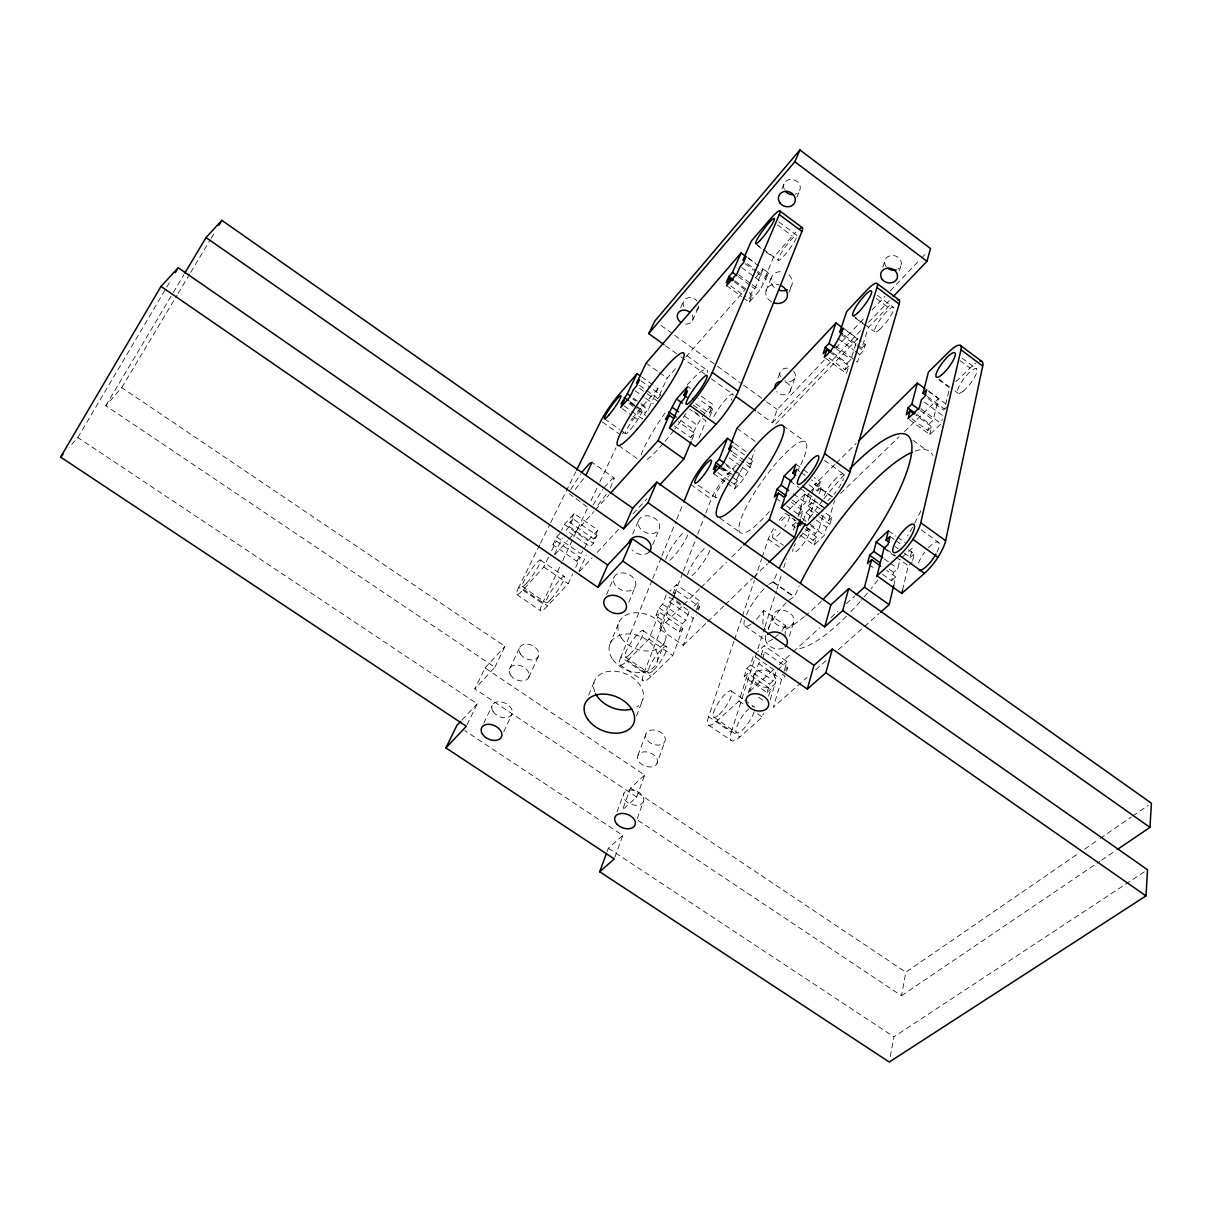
<?xml version="1.0" encoding="UTF-8"?>
<svg xmlns="http://www.w3.org/2000/svg" width="1212" height="1212" viewBox="0 0 1212 1212"><rect width="100%" height="100%" fill="white"/><g stroke="black" fill="none" stroke-linecap="round" stroke-linejoin="round"><path stroke-width="0.75" stroke-dasharray="5 3.75" d="M587.153 506.813L569.231 493.723M784.997 636.315L785.527 625.619L763.727 610.393L760.591 614.499A26.664 6.636 -55.2 0 1 752.364 623.013M763.727 610.393L762.833 622.68A120.564 31.391 -54.4 0 0 765.56 629.892M890.259 1056.622L893.926 1036.821L1145.946 870.807M638.133 820.388L901.501 995.734L905.849 972.191L1078.362 853.475M912.681 560.474L914.227 553.808L908.182 549.475M909.5 419.716L929.771 434.593L941.194 423.685L942.3 418.988M927.347 396.43L944.602 409.156L949.602 387.825L938.997 379.977M902.576 590.002L908.258 565.762L912.288 562.126M904.167 553.111L910.197 557.429L912.424 547.96L901.47 557.868M893.729 585.593L895.819 576.927L886.745 570.458M882.518 574.291L891.562 580.745L893.592 572.397L897.819 568.595L900.107 559.096M929.771 434.593L931.664 426.76L915.833 415.125M911.969 418.882L927.786 430.472L929.422 423.745L933.285 420.034L938.436 398.642L929.392 391.976M800.799 535.583L814.116 545.036L824.221 535.386L826.599 527.417L829.872 524.296L831.886 517.448L821.6 510.07M786.618 671.251L787.618 667.903L764.681 651.98L761.409 654.995M821.297 515.312L828.644 520.569L834.629 500.45M782.058 674.16L785.134 676.296L781.604 679.462L773.301 707.323L807.207 677.281M784.573 669.478L786.952 661.51L764.196 645.693L757.667 651.753M770.211 699.885L775.801 681.295M789.376 636.194L793.936 621.059M899.38 270.776L901.304 264.398M814.116 545.036L816.54 537.052L804.768 528.69M802.814 533.053L813.101 540.355L815.191 533.492L818.615 530.205L823.706 513.403M733.896 641.375L708.596 716.686L731.29 732.184A25.119 6.924 -56.3 0 0 739.881 736.941L762.303 717.08L763.348 713.595M768.62 696.173L770.741 689.219L747.819 673.387L744.153 676.766L767.029 692.552L770.741 689.219M767.029 692.552L769.575 684.159L773.271 680.826L776.165 671.266L753.531 655.571L750.501 665.055L746.834 668.433L744.153 676.766M835.235 345.738L857.49 362.1L859.838 354.586L863.398 350.889L865.413 344.45L859.535 340.117M819.403 493.572L821.403 487.148L811.222 479.846M857.46 344.875L861.853 348.132L868.262 327.604L887.881 307.151A24.649 5.242 -53.1 0 1 891.593 303.576M808.343 520.372L815.025 498.98L800.42 488.527M808.828 484.709L817.524 490.951L820.388 481.815L814.252 477.407M803.42 520.569L805.919 512.661L809.161 509.494L811.298 502.707L820.115 509.025M762.651 658.464L764.681 651.98M748.183 693.128L754.152 674.251M768.211 629.755L773.104 614.332M882.775 267.413L885.29 259.489M819.827 514.267L808.071 505.858L811.479 495.057M812.055 493.254L814.888 484.239L835.129 498.768M749.652 691.825L758.576 663.509L762.075 660.298M761.272 654.965L764.196 645.693M800.784 517.842L803.056 510.707L791.436 502.419M786.649 505.919L798.966 514.706L801.541 506.661L805.616 502.662L808.525 493.496M731.29 732.184L764.363 628.483M764.939 626.695L776.347 590.926M776.907 589.138L781.467 574.836M783.755 567.686L786.603 558.747M829.765 351.919L848.839 365.933L846.446 373.478L824.296 357.237M828.978 357.995L845.082 369.811L847.173 363.327L850.915 359.464L857.46 338.86L845.991 330.391M793.405 530.326L795.436 523.978M825.221 508.373L805.071 493.935L798.132 515.6L808.374 522.902M708.596 716.686A25.194 6.575 -56.2 0 0 716.777 721.17L738.956 701.051L747.819 673.387M795.481 527.826L792.542 525.735L794.724 518.933M734.502 639.588L741.729 618.075M742.335 616.272L754.394 580.427M754.985 578.624L761.621 558.899M762.227 557.111L768.256 539.188A22.225 5.212 -54.6 0 1 773.589 528.477M637.285 818.661L643.299 801.844A10.605 7.136 20.8 0 0 631.528 789.966A10.605 7.136 20.8 0 0 625.922 801.011A10.605 7.136 20.8 0 0 643.299 801.844M656.995 763.53A10.378 7.105 20.7 0 0 645.542 751.819A10.378 7.105 20.7 0 0 639.981 762.833A10.378 7.105 20.7 0 0 656.995 763.53L664.827 741.638A10.241 7.09 20.7 0 0 653.541 730.003A10.241 7.09 20.7 0 0 648.011 741.017A10.241 7.09 20.7 0 0 664.827 741.638M790.148 391.279L794.875 378.068M614.878 857.248L622.801 835.386L464.741 730.594M636.709 797.057L644.663 775.119L485.027 667.963L474.801 688.855L636.709 797.057L622.453 809.949L630.528 788.042L644.663 775.119M757.136 411.822L772.408 422.837L777.24 409.489L825.311 359.025M607.121 851.597L608.363 848.233L622.801 835.386M727.17 483.24L734.714 488.587C743.698 481.209 748.274 471.044 752.894 460.924L748.41 457.712M746.759 462.045L749.758 464.181L754.94 450.091M680.477 603.712L673.13 598.622L669.766 601.985L659.358 628.831L683.295 645.314L693.264 618.256L696.658 614.938M696.824 608.56L699.672 600.834L676.478 584.699L670.069 591.168M698.445 610.045L699.642 606.788L676.251 590.547L674.023 592.789M617.014 811.828L623.847 793.421M637.997 755.303L646.072 733.502M777.862 378.295L780.301 371.72M731.275 482.164L734.275 484.285L742.698 467.15M687.78 609.984L666.236 595.031L662.616 604.243L659.101 607.788L655.919 615.863L679.25 631.967L682.311 623.816L685.856 620.332L689.31 611.045M734.714 488.587L737.593 480.846L731.609 476.589M651.98 580.427L620.892 657.055L644.042 672.857A25.376 5.575 -55.9 0 0 651.071 676.554L672.736 655.556L682.826 628.483L659.449 612.333L655.919 615.863M636.527 715.989L642.83 699.445M657.162 661.813L665.358 640.33M644.042 672.857L673.917 595.622M674.584 593.865L682.735 572.806M683.417 571.049L696.991 535.946M697.673 534.189L705.126 514.873M705.808 513.115L711.247 499.071A22.377 4.409 -54.6 0 1 728.609 473.21L738.926 462.454M673.751 597.001L676.251 590.547M789.027 292.35L792.103 284.426M672.902 593.91L676.478 584.699M620.892 657.055A25.437 5.212 -55.8 0 0 627.513 660.464L648.92 639.194L659.449 612.333M652.677 578.685L661.161 557.778M661.858 556.035L675.993 521.205M676.69 519.463L683.053 503.783M765.984 290.683L771.135 278.093M743.214 297.773L749.258 302.212L759.833 290.274L768.756 273.094L761.257 267.549M709.717 416.898L712.883 409.232L697.991 398.521M757.864 271.427L765.348 276.957L773.438 257.399L792.315 235.946A24.937 3.727 -53.5 0 1 795.845 232.159M698.976 437.956L706.02 420.912L689.552 409.126M695.809 403.641L709.202 413.247L712.808 404.505L699.521 394.96M588.699 695.143L594.138 682.068M609.606 644.905L618.423 623.68M628.831 602.258L635.315 586.623A11.62 8.575 22.9 0 0 622.392 572.852A11.62 8.575 22.9 0 0 616.302 586.411A11.62 8.575 22.9 0 0 635.315 586.623M652.662 544.809L659.161 529.174A11.181 8.469 22.9 0 0 646.814 515.767A11.181 8.469 22.9 0 0 640.8 529.159A11.181 8.469 22.9 0 0 659.161 529.174M796.875 197.344L799.738 190.451M749.258 302.212L752.273 295.001L749.258 292.804M752.273 295.001L748.668 299.076L751.258 292.88L754.849 288.835L763.075 269.185L760.136 267.019M691.764 440.138L694.627 433.305L678.25 421.609M674.387 425.882L690.734 437.532C696.673 425.609 702.702 413.762 712.808 404.505M606.53 594.622L613.984 577.366M632.694 534.083L638.663 520.281M781.907 188.769L784.134 183.633M768.378 628.119A26.603 6.984 -55.3 0 1 792.345 597.94L794.375 597.213L799.253 585.987M768.817 584.457A26.664 6.636 -55.2 0 1 771.029 582.957L773.014 582.184L778.013 571.003M578.942 571.276L586.411 554.96M574.094 513.509L569.837 522.372L593.744 538.961L597.834 530.023L574.094 513.509L564.353 524.402L561.489 530.326M639.542 385.386L657.874 398.49L667.176 378.189L677.144 366.857M573.003 518.842L569.292 526.614L566.095 530.159L590.138 546.809L593.365 543.309L596.955 535.462L573.003 518.842L569.837 522.372M503.753 731.866L511.934 714.065M528.841 677.205L538.507 656.146M692.552 320.377L698.354 307.757M631.77 411.383L642.466 418.988L645.42 412.58L648.602 408.989L657.995 388.628L654.995 386.492M539.719 544.855L518.781 587.29L542.461 603.455A25.664 3.969 -55.5 0 0 547.627 605.864L568.17 583.714L572.685 573.927M575.7 567.398L580.215 557.596L556.293 541.067L552.945 544.794L576.821 561.277L580.215 557.596M584.532 548.248L587.971 540.779L597.834 530.023M576.821 561.277L582.714 550.96M542.461 603.455L561.868 562.368M562.686 560.656L587.744 507.586M590.986 500.738L599.076 483.603M599.879 481.891L616.06 447.652M483.785 723.231L492.178 705.505M509.54 668.842L519.463 647.905M680.629 307.606L683.598 301.318M593.047 504.95L602.728 489.527M554.46 554.399L562.216 538.234M552.945 544.794L556.717 537.007L560.065 533.28M467.12 724.685L477.21 703.808L77.826 437.502L69.205 447.304M494.875 667.267L504.98 646.39L121.715 387.598L105.777 405.732L494.875 667.267L474.801 688.855M518.781 587.29A25.74 3.591 -55.4 0 0 523.508 589.38L543.779 566.974L548.475 557.262M551.611 550.778L556.293 541.067M540.567 543.143L549.778 524.478M550.612 522.781L575.745 471.847M570.791 489.421L580.578 473.998M610.272 488.133L614.348 478.058L592.001 462.363M77.826 437.502L165.771 288.759M166.726 287.138L170.559 280.669M105.777 405.732L172.286 294.152M173.255 292.531L183.86 274.745M121.715 387.598L177.134 295.061M178.103 293.44L189.769 273.957M190.738 272.336L210.191 239.855M211.161 238.234L214.07 233.371M606.227 494.405L597.471 505.692M583.623 478.588L574.897 489.936M785.527 625.619L782.376 629.725A26.603 6.984 -55.3 0 1 779.164 633.391M604.212 487.527L611.893 479.028L614.348 478.058M657.995 388.628L639.466 409.701A22.604 3.136 -54.6 0 0 634.482 415.792M685.856 356.949L744.395 290.425M755.606 277.684L763.075 269.185M657.874 398.49L660.888 395.097L651.708 388.522M765.348 276.957L768.756 273.094M554.944 554.626L567.519 540.719M568.776 539.325L593.941 511.509M595.198 510.116L609.03 494.829M593.744 538.961L596.955 535.462M709.202 413.247L712.883 409.232M690.734 437.532L694.627 433.305M485.027 667.963L504.98 646.39M579.472 571.534L592.213 557.793M597.304 552.308L618.953 528.962M632.967 513.858L646.966 498.753M461.984 720.004L477.21 703.808M835.689 348.117L865.58 316.756M872.064 309.939L885.063 296.304M890.259 290.85L920.135 259.474M921.423 258.111L926.619 252.657M772.408 422.837L860.732 330.512M868.519 322.362L889.305 300.652M775.695 424.109L857.46 338.86M749.758 464.181L752.894 460.924M861.853 348.132L865.413 344.45M734.275 484.285L737.593 480.846M845.082 369.811L848.839 365.933M659.358 628.831L682.159 606.182M683.507 604.849L699.597 588.865M700.945 587.532L726.427 562.232M731.79 556.899L742.532 546.248M789.27 509.54L805.071 493.935M834.856 464.529L814.676 484.452L832.023 496.905M836.174 463.211L856.142 443.501M694.491 605.939L699.672 600.834M809.843 492.208L820.388 481.815M696.264 610.106L699.642 606.788M817.524 490.951L821.403 487.148M679.25 631.967L682.826 628.483M798.966 514.706L803.056 510.707M808.071 505.858L811.298 502.707M792.542 525.735L795.951 522.402M683.295 645.314L706.369 622.968M707.717 621.65L723.988 605.864M725.352 604.546L752.485 578.245M753.834 576.942L767.408 563.792M840.567 493.496L899.016 436.85M904.455 431.578L938.436 398.642M955.995 381.644L970.054 368.024A24.422 6.499 -52.7 0 1 975.705 363.312M828.644 520.569L831.886 517.448M944.602 409.156L948.284 405.626M813.101 540.355L816.54 537.052M927.786 430.472L931.664 426.76M749.849 691.173L773.62 669.615M779.21 664.54L791.8 653.116M793.193 651.844L819.751 627.755M830.947 617.605L837.931 611.272M846.324 603.652L854.702 596.046M777.513 670.039L786.952 661.51M784.103 671.069L787.618 667.903M910.197 557.429L914.227 553.808M891.562 580.745L895.819 576.927M815.676 669.766L826.978 659.752M838.28 649.738L879.245 613.423M1084.573 849.188L1098.557 839.568M1100.117 838.492L1131.19 817.1M1132.75 816.04L1148.294 805.344M901.501 995.734L1099.981 861.262M1101.541 860.202L1115.601 850.672M608.363 848.233L893.926 1036.821M630.528 788.042L905.849 972.191M708.581 725.079L731.503 740.714M516.857 594.562L540.794 610.878M620.014 664.949L643.405 680.886M713.792 717.171L736.684 732.821M522.311 586.578L546.218 602.909M625.331 656.995L648.693 672.948M716.777 721.17L739.881 736.941M523.508 589.38L547.627 605.864M627.513 660.464L651.071 676.554M543.779 566.974L568.17 583.714M648.92 639.194L672.736 655.556M738.956 701.051L743.638 704.263M757.636 713.868L762.303 717.08M758.651 697.233L764.514 701.263M540.446 560.035L564.231 576.382M643.011 630.588L666.267 646.572M731.094 690.885L743.244 699.248M744.759 700.294L753.879 706.566M662.616 604.243L685.856 620.332M750.501 665.055L773.271 680.826M556.717 537.007L580.457 553.414M659.101 607.788L682.311 623.816M746.834 668.433L769.575 684.159M569.292 526.614L593.365 543.309M564.353 524.402L587.971 540.779M669.766 601.985L693.264 618.256M758.576 663.509L781.604 679.462M744.607 625.725L766.135 640.709M773.165 581.836L794.527 596.865M773.014 582.184L794.375 597.213M618.681 445.562L637.648 458.969M719.852 518.069L739.517 531.962M773.347 538.204L783.452 545.37M604.667 418.943L619.68 429.563M621.18 430.624L625.68 433.82M698.263 485.27L715.898 497.768M768.256 539.188L780.604 547.93M602.364 421.973L618.741 433.563M690.825 484.618L711.247 499.071M630.24 401.763L645.42 412.58M723.367 468.105L732.29 474.453M806.419 527.25L815.191 533.492M629.967 402.369L632.952 404.505M634.452 405.565L641.936 410.898A14.15 1.97 -54.6 0 1 629.967 430.063A14.15 1.97 -54.6 0 1 628.922 425.715A14.15 1.97 -54.6 0 1 641.936 410.898M721.716 467.756L730.518 474.028M806.616 527.977L809.51 530.023M796.132 521.054L785.376 513.388A22.225 5.212 -54.6 0 0 778.437 521.418M630.573 403.369L636.497 407.58M721.337 468.044L728.609 473.21M628.831 403.414L636.467 408.853M637.997 409.944L645.648 415.383M719.625 468.059L730.109 475.528M624.15 405.959L630.255 410.292M717.822 472.589L729.775 481.088M622.21 408.626L631.437 415.186M632.982 416.277L639.133 420.655M713.626 473.604L725.67 482.164M639.512 388.279L645.678 392.673M647.208 393.779L657.98 401.475M732.396 454.636L750.47 467.559M809.161 509.494L818.039 515.842M819.509 516.888L829.872 524.296M680.674 420.337L693.961 429.821M792.36 500.101L801.541 506.661M889.093 569.185L893.592 572.397M634.982 390.628L644.208 397.203M645.738 398.293L653.419 403.778M729.26 457.924L741.289 466.514M742.804 467.59L747.304 470.817M805.919 512.661L814.782 518.978M816.267 520.039L826.599 527.417M775.862 498.238L780.483 501.526M868.959 564.61L874.988 568.913M633.391 398.142L639.466 402.49M640.996 403.566L648.602 408.989M725.17 463.59L734.108 469.953M735.593 471.013L740.062 474.21M809.828 523.948L818.615 530.205M632.8 398.945L635.679 401.005M641.451 405.111L648.662 410.262M726.306 465.605L736.896 473.15M738.411 474.225L744.471 478.543M810.858 525.856L824.221 535.386M693.234 405.066L705.232 413.671M694.158 411.58L700.036 415.792M886.684 549.49L895.638 555.899M790.209 481.209L798.966 487.482M883.972 548.369L894.592 555.975M896.107 557.065L908.258 565.762M641.542 376.856L653.51 385.416M734.76 443.592L746.486 451.985M804.844 494.163L825.008 508.585M640.996 380.856L650.177 387.431M733.411 446.986L746.91 456.636M684.522 416.08L697.839 425.609M793.345 493.89L805.616 502.662M884.306 558.929L888.82 562.156M890.32 563.232L897.819 568.595M733.29 452.409L745.259 460.969M687.704 386.461L690.658 388.582M795.89 464.211L802.011 468.605M803.541 469.711L808.131 473.013M888.441 530.72L895.941 536.113M897.441 537.189L904.925 542.567M796.693 469.408L799.602 471.498M801.056 472.544L805.419 475.665M890.047 536.446L894.577 539.704M896.092 540.794L902.137 545.127M646.147 363.085L658.161 371.72M659.661 372.796L667.176 378.189M736.926 428.26L756.061 442.001M895.107 546.612L898.137 548.778M686.931 355.586L707.202 370.236M783.073 425.715L805.677 442.047M921.271 529.871L938.679 542.446M665.509 345.723L679.25 355.631M680.78 356.737L705.217 374.356M711.323 378.765L732.927 394.264M824.433 460.348L843.734 474.256M661.01 325.407L673.251 334.254M674.781 335.36L716.065 365.236M717.595 366.342L742.062 384.037M743.592 385.143L765.014 400.642M766.545 401.748L777.24 409.489M912.954 440.244L926.15 449.894M734.881 280.851L748.289 290.698M832.599 352.631L847.173 363.327M916.56 414.292L929.422 423.745M734.26 281.79L747.759 291.698M730.684 285.896L745.668 296.879M726.609 285.608L741.699 296.667M747.365 263.686L756.364 270.321M844.264 335.148L855.99 343.799M745.092 263.655L755.667 271.458M757.167 272.564L766.226 279.245M841.264 334.573L856.02 345.45M857.505 346.541L863.398 350.889M927.907 398.445L943.83 410.201M741.699 267.564L753.758 276.442M755.273 277.548L762.802 283.108M837.719 338.3L853.945 350.238M855.414 351.328L859.838 354.586M924.241 402.02L943.027 415.867M738.608 274.654L750.743 283.578M752.258 284.699L759.833 290.274M920.832 408.702L941.194 423.685M738.441 276.76L750.38 285.532M751.864 286.638L754.849 288.835M836.31 348.723L850.915 359.464M920.408 410.55L933.285 420.034M747.743 257.58L755.243 263.125M843.385 328.194L858.066 339.027M928.119 390.749L945.405 403.505M748.41 258.368L758.682 265.943M939.209 379.265L949.284 386.719M955.041 390.991L957.919 393.127M755.727 243.642L761.742 248.096M763.242 249.202L778.255 260.322M852.854 315.62L863.126 323.225M864.595 324.316L874.882 331.921M757.242 245.4L764.605 250.854M766.075 251.945L773.438 257.399M855.293 317.998L863.944 324.407M962.025 358.116L976.433 368.842M778.771 221.841L796.784 235.264A15.574 2.333 -53.5 0 0 781.891 251.914A15.574 2.333 -53.5 0 0 783.058 256.883A15.574 2.333 -53.5 0 0 796.966 236.037M877.246 295.258L893.395 307.287M960.071 360.6L970.054 368.024M777.468 224.887L792.315 235.946M876.261 298.5L887.881 307.151M821.554 600.94A120.564 31.391 -54.4 0 1 805.965 615.332M804.45 616.605A120.564 31.391 -54.4 0 1 781.695 631.088M809.631 518.039A120.564 31.391 -54.4 0 1 822.842 500.192M823.963 498.753A120.564 31.391 -54.4 0 1 844.567 474.483M754.152 711.747A15.695 4.333 -56.3 0 1 742.017 730.336A15.695 4.333 -56.3 0 1 736.472 727.639A15.695 4.333 -56.3 0 1 748.607 709.05M752.576 706.52A15.695 4.333 -56.3 0 1 754.606 707.49M920.832 510.843A120.261 33.042 -54.4 0 1 913.363 525.614M912.454 527.296A120.261 33.042 -54.4 0 1 907.652 535.795M877.882 580.018A120.261 33.042 -54.4 0 1 871.049 588.684M867.504 593.016A120.261 33.042 -54.4 0 1 861.368 600.198M860.141 601.591A120.261 33.042 -54.4 0 1 850.354 612.196M846.446 616.181A120.261 33.042 -54.4 0 1 798.344 648.738M915.121 451.091A120.261 33.042 -54.4 0 1 932.831 455.439M799.42 537.628A13.893 3.439 -54.6 0 1 809.692 530.826A13.893 3.439 -54.6 0 1 799.95 548.036A13.893 3.439 -54.6 0 1 793.102 548.794M794.072 546.339A13.893 3.439 -54.6 0 1 795.511 543.537M789.466 516.873A13.923 3.272 -54.6 0 1 784.725 527.053M780.376 532.795A13.923 3.272 -54.6 0 1 772.953 538.052A13.923 3.272 -54.6 0 1 775.453 529.311M781.573 520.675A13.923 3.272 -54.6 0 1 789.33 515.661M778.104 634.482A26.603 6.984 -55.3 0 1 774.089 638.148M772.862 639.088A26.603 6.984 -55.3 0 1 765.832 635.164M751.152 623.968A26.664 6.636 -55.2 0 1 744.441 620.271M746.501 614.56A26.664 6.636 -55.2 0 1 767.605 585.426M928.453 547.779A17.241 5.287 -54 0 1 938.346 542.173A17.241 5.287 -54 0 1 936.679 552.778M918.469 562.974A17.241 5.287 -54 0 1 924.711 552.187M687.113 384.901A56.6 8.711 -54.5 0 1 707.444 372.478M685.886 413.671A56.6 8.711 -54.5 0 1 674.826 429.093M673.69 430.578A56.6 8.711 -54.5 0 1 664.267 442.274M663.04 443.713A56.6 8.711 -54.5 0 1 645.996 460.333M641.163 454.924A56.6 8.711 -54.5 0 1 665.1 412.974M622.589 433.911A22.604 3.136 -54.6 0 1 623.665 431.942M631.043 420.458A22.604 3.136 -54.6 0 1 632.755 418.095M713.883 416.489A17.65 3.045 -54.3 0 1 728.624 396.506A17.65 3.045 -54.3 0 1 731.169 400.308M824.039 495.557A17.438 4.272 -54.2 0 1 838.749 475.937A17.438 4.272 -54.2 0 1 842.688 480.725M840.976 484.179A17.438 4.272 -54.2 0 1 838.719 487.921M836.098 491.678A17.438 4.272 -54.2 0 1 834.22 494.057M830.478 498.223A17.438 4.272 -54.2 0 1 827.857 500.556M717.019 497.405A14.014 2.757 -54.6 0 1 717.64 490.587A14.014 2.757 -54.6 0 1 728.67 476.24M769.272 511.631A55.949 12.241 -54.4 0 1 740.441 520.584A55.949 12.241 -54.4 0 1 789.663 449.319A55.949 12.241 -54.4 0 1 798.329 469.559M709.793 550.399A19.392 4.06 -55.1 0 1 691.916 575.655M687.628 574.73A19.392 4.06 -55.1 0 1 706.096 547.051M687.78 534.947A19.437 3.787 -55.1 0 1 669.857 560.262M665.782 559.49A19.437 3.787 -55.1 0 1 684.356 531.795M649.253 551.884A11.332 8.514 22.9 0 1 631.952 549.975M783.346 648.011A11.196 8.226 18 0 1 770.059 646.42A11.196 8.226 18 0 1 766.226 636.088M886.336 266.852A8.439 7.302 14.9 0 1 887.972 256.626A8.439 7.302 14.9 0 1 899.698 258.838A8.439 7.302 14.9 0 1 898.031 269.049M793.678 371.357A7.954 6.53 19.6 0 1 793.905 379.477A7.954 6.53 19.6 0 1 784.785 380.795M780.467 376.826A7.954 6.53 19.6 0 1 781.286 370.281A7.954 6.53 19.6 0 1 788.421 368.342M784.3 189.481A8.514 7.499 23 0 1 788.558 179.755A8.514 7.499 23 0 1 799.602 184.588A8.514 7.499 23 0 1 795.314 194.284M698.779 306.045A8.045 6.681 25.4 0 1 696.067 310.393M683.947 306.621A8.045 6.681 25.4 0 1 686.704 298.213A8.045 6.681 25.4 0 1 696.915 300.803M788.982 275.003A10.969 9.317 21.4 0 1 789.466 288.501M774.301 287.471A10.969 9.317 21.4 0 1 771.544 276.927A10.969 9.317 21.4 0 1 781.24 271.7M785.618 382.113A8.045 6.56 19.7 0 1 789.179 392.688A8.045 6.56 19.7 0 1 776.68 391.612M771.514 301.788A11.09 9.378 21.4 0 1 766.408 289.501A11.09 9.378 21.4 0 1 779.013 284.79M692.219 315.044A8.136 6.711 25.3 0 1 684.538 323.937M594.789 691.931A25.876 18.21 21.9 0 1 606.985 671.69A25.876 18.21 21.9 0 1 638.376 682.901A25.876 18.21 21.9 0 1 636.785 706.914M963.025 391.279A15.256 4.06 -52.7 0 0 976.978 369.872A15.256 4.06 -52.7 0 0 961.616 381.871A15.256 4.06 -52.7 0 0 963.025 391.279M719.034 714.595A15.741 4.106 -56.2 0 0 731.775 691.794A15.741 4.106 -56.2 0 0 716.595 705.763A15.741 4.106 -56.2 0 0 719.034 714.595M526.599 583.184A16.089 2.242 -55.4 0 0 540.719 560.656A16.089 2.242 -55.4 0 0 526.887 576.079A16.089 2.242 -55.4 0 0 526.599 583.184M550.612 599.622A16.044 2.485 -55.5 0 0 564.55 577.048A16.044 2.485 -55.5 0 0 550.551 592.289A16.044 2.485 -55.5 0 0 550.612 599.622M879.518 329.679A15.408 3.272 -53.1 0 0 893.774 308.196A15.408 3.272 -53.1 0 0 879.185 320.983A15.408 3.272 -53.1 0 0 879.518 329.679M653.616 670.1A15.862 3.484 -55.9 0 0 666.812 647.39A15.862 3.484 -55.9 0 0 652.086 661.843A15.862 3.484 -55.9 0 0 653.616 670.1M630.149 654.056A15.892 3.257 -55.8 0 0 643.511 631.376A15.892 3.257 -55.8 0 0 628.952 646.011A15.892 3.257 -55.8 0 0 630.149 654.056M510.403 674.811A10.514 7.317 24.5 0 0 527.781 678.811A10.514 7.317 24.5 0 0 519.418 665.388A10.514 7.317 24.5 0 0 510.403 674.811M621.423 638.027A24.922 18.059 21.9 0 0 663.1 644.496A24.922 18.059 21.9 0 0 641.284 613.075A24.922 18.059 21.9 0 0 621.423 638.027M520.281 653.844A10.378 7.302 24.5 0 0 537.446 657.752A10.378 7.302 24.5 0 0 529.235 644.42A10.378 7.302 24.5 0 0 520.281 653.844M612.681 659.328A25.27 18.119 21.9 0 0 654.904 665.979A25.27 18.119 21.9 0 0 632.709 634.33A25.27 18.119 21.9 0 0 612.681 659.328M774.786 622.771A11.044 8.196 17.9 0 0 793.269 623.089A11.044 8.196 17.9 0 0 781.543 610.181A11.044 8.196 17.9 0 0 774.786 622.771M493.102 711.52A10.772 7.348 24.4 0 0 510.873 715.671A10.772 7.348 24.4 0 0 502.238 702.096A10.772 7.348 24.4 0 0 493.102 711.52M755.955 682.841A11.469 8.287 18.1 0 0 775.119 683.356A11.469 8.287 18.1 0 0 762.878 670.13A11.469 8.287 18.1 0 0 755.955 682.841"/><path stroke-width="1.5" d="M606.5 853.278L599.698 871.746L889.275 1062.03L1145.991 895.88L1147.522 869.761L832.311 649.011L813.979 665.327L807.328 689.067L622.801 561.035L632.391 538.764L813.979 665.327M1117.176 849.612L1149.991 827.372L1151.4 803.208L848.658 588.653L830.871 604.909L824.736 626.846L647.95 502.677L656.798 482.134L830.871 604.909M982.705 366.024L960.964 349.813L920.772 522.736A27.664 8.045 -54.1 0 1 899.486 555.414L877.003 575.821L901.758 593.471L924.483 573.337A27.588 8.469 -54 0 0 945.633 540.688L982.705 366.024A24.422 6.499 -52.7 0 0 980.099 361.252M901.758 593.471L902.576 590.002M880.654 612.181L889.138 604.667L893.729 585.593M925.907 395.37L923.029 393.249L928.407 372.129L948.678 352.101A24.482 6.181 -52.8 0 1 960.964 349.813M876.837 576.473L883.972 548.369L887.972 544.688L890.047 536.446L886.063 540.113L889.078 542.279M886.063 540.113L888.441 530.72L876.246 542.006L873.807 551.415L869.61 555.278L867.444 563.55L871.655 559.686L880.715 566.14M856.111 594.774L864.489 587.169L871.655 559.686M914.393 414.065L910.076 410.898L908.061 418.655L919.378 407.626L921.347 399.884L924.998 396.309L926.68 389.673L923.029 393.249M910.076 410.898L906.228 414.671L907.97 408.005L911.818 404.247L917.332 383.068L924.877 388.628M807.328 689.067L825.887 672.736L832.311 649.011M824.736 626.846L842.719 610.56L848.658 588.653M893.199 296.576L926.968 261.277L930.528 248.566L799.935 149.97L654.889 320.983L648.723 333.603L663.994 344.617M795.769 475.346L792.86 473.256L796.693 469.408L794.057 477.361L790.209 481.209L781.361 507.676L806.677 525.72L828.311 504.737A27.891 6.833 -54.2 0 0 849.976 471.922L899.152 304.015A24.649 5.242 -53.1 0 0 897.334 299.803M781.361 507.676L802.768 486.421A27.967 6.393 -54.2 0 0 824.569 453.576L877.003 287.486L899.152 304.015M768.756 562.474L794.527 537.492L800.208 519.63M842.794 334.073L839.855 331.906L846.658 311.605L866.095 290.925A24.725 4.893 -53.2 0 1 877.003 287.486M792.86 473.256L795.89 464.211L784.164 476.043L781.073 485.118L777.043 489.163L774.317 497.132L778.362 493.087L784.179 497.238M829.765 351.919L826.842 349.768L824.296 357.237C833.598 349.329 838.825 338.951 843.385 328.194L839.855 331.906M826.842 349.768L823.115 353.692L825.311 347.283L829.023 343.36L835.947 322.983L841.689 327.225M743.865 544.915L769.347 519.6L778.362 493.087M731.806 451.349L728.806 449.197L736.926 428.26L835.947 322.983M719.625 468.059L716.625 465.923L713.626 473.604L723.276 463.438L731.927 445.91L728.806 449.197M716.625 465.923L713.338 469.392L715.928 462.802L719.216 459.333L727.442 438.35L733.305 442.547M686.886 397.233L683.916 395.112L687.552 391.037L684.235 398.627L680.583 402.702L669.478 427.972L695.446 446.47L716.08 424.23A28.255 4.878 -54.3 0 0 738.35 391.249L801.935 231.462A24.937 3.727 -53.5 0 0 800.026 228.492M683.75 502.041L690.825 484.618A22.422 4.121 -54.6 0 1 708.262 458.742L727.442 438.35M659.707 485.012L683.901 458.924L691.052 441.835M669.478 427.972L689.855 405.444A28.33 4.409 -54.3 0 0 712.277 372.417L779.286 214.554L801.935 231.462M648.723 333.603L794.845 161.757L799.935 149.97M599.698 871.746L614.272 858.929L445.91 747.88L466.347 726.291L60.6 457.091L160.999 286.411L597.88 587.35L607.712 565.019L632.391 538.764M184.83 273.124L206.025 237.552L623.65 528.811L632.725 508.176L656.798 482.134M683.916 395.112L687.704 386.461L676.538 398.96L665.479 419.519L669.312 415.231L673.781 418.428M732.76 280.684L729.76 278.487L726.609 285.608L737.078 273.548L740.199 266.458L743.577 262.55L746.244 256.474L742.865 260.368L751.349 241.036L770.044 219.357A24.997 3.363 -53.6 0 1 779.286 214.554M729.76 278.487L726.2 282.593L728.912 276.472L732.472 272.367L741.093 252.96L745.486 256.202M610.287 493.435L658.086 440.592L669.312 415.231M640.042 375.781L637.058 373.644L627.301 393.809L621.089 403.778L624.241 400.157L620.665 407.535L629.922 396.885L633.452 389.522L636.436 386.083L639.466 379.765L636.482 383.204L646.147 363.085L741.093 252.96M445.91 747.88L456.909 725.412L460.712 721.367M576.579 470.15L600.879 420.928A22.649 2.833 -54.6 0 1 618.711 394.915L637.058 373.644M175.331 272.594L177.255 269.352M218.933 225.25L221.857 220.372L632.725 508.176M586.381 474.392L592.001 462.363L589.653 463.408L582.048 472.013M60.6 457.091L63.054 454.288M160.999 286.411L178.209 267.731L607.712 565.019M206.025 237.552L221.857 220.372M623.65 528.811L647.95 502.677M597.88 587.35L622.801 561.035M858.793 440.88L917.332 383.068M797.163 526.659L802.177 521.781M825.887 672.736L1145.991 895.88M842.719 610.56L1149.991 827.372M624.165 397.445L628.725 400.687M715.928 462.802L721.882 467.044M799.117 522.054L802.041 524.129M797.42 523.448L800.359 525.538M658.086 440.592L683.901 458.924M769.347 519.6L794.527 537.492M864.489 587.169L889.138 604.667M668.857 411.898L676.251 417.17M777.043 489.163L786.24 495.723M869.61 555.278L880.109 562.762M627.301 393.809L630.346 395.976M719.216 459.333L723.685 462.529M899.486 555.414L924.483 573.337M689.855 405.444L716.08 424.23M802.768 486.421L828.311 504.737M676.538 398.96L682.417 403.157M784.164 476.043L791.769 481.497M876.246 542.006L885.199 548.415M672.69 407.626L678.614 411.853M781.073 485.118L788.739 490.602M873.807 551.415L882.806 557.853M912.894 539.31L937.921 557.323M920.772 522.736L945.633 540.688M712.277 372.417L738.35 391.249M824.569 453.576L849.976 471.922M735.76 396.4L755.606 410.716M728.912 276.472L733.381 279.76M825.311 347.283L831.144 351.556M907.97 408.005L915.121 413.247M732.472 272.367L736.941 275.669M829.023 343.36L834.856 347.647M911.818 404.247L918.969 409.505M779.846 210.933L802.359 227.735M960.389 345.42L981.993 361.54M876.943 283.441L898.956 299.879M794.845 161.757L926.968 261.277M800.602 582.881A120.261 33.042 -54.4 0 1 912.166 452.243M849.779 468.953A120.564 31.391 -54.4 0 1 910.727 457.924A120.564 31.391 -54.4 0 1 822.903 599.576M779.392 567.913A120.564 31.391 -54.4 0 1 805.465 524.069M936.012 554.005A17.241 5.287 -54 0 1 919.166 570.488M629.179 543.173A11.332 8.514 22.9 0 1 643.572 537.704A11.332 8.514 22.9 0 1 649.253 551.884M767.575 634.33A11.196 8.226 18 0 1 782.876 634.588A11.196 8.226 18 0 1 785.315 646.708M896.138 269.867A8.439 7.302 14.9 0 1 887.866 268.306M793.224 194.662A8.514 7.499 23 0 1 785.437 191.269M787.3 289.85A10.969 9.317 21.4 0 1 779.195 290.244M775.013 388.264A8.045 6.56 19.7 0 1 781.543 381.31M781.695 285.926A11.09 9.378 21.4 0 1 786.785 298.228A11.09 9.378 21.4 0 1 774.165 302.924M680.689 322.271A8.136 6.711 25.3 0 1 678.584 312.378A8.136 6.711 25.3 0 1 689.552 311.969M631.785 709.096A25.876 18.21 21.9 0 1 595.547 693.597M941.3 375.175A15.301 3.863 -52.8 0 0 955.329 353.752A15.301 3.863 -52.8 0 0 940.179 365.948A15.301 3.863 -52.8 0 0 941.3 375.175M901.47 548.597A17.286 5.03 -54.1 0 0 913.999 524.644A17.286 5.03 -54.1 0 0 895.441 542.112A17.286 5.03 -54.1 0 0 901.47 548.597M692.794 399.112A17.71 2.757 -54.3 0 0 707.05 375.599A17.71 2.757 -54.3 0 0 689.961 394.87A17.71 2.757 -54.3 0 0 692.794 399.112M759.697 240.824A15.62 2.106 -53.6 0 0 774.407 219.236A15.62 2.106 -53.6 0 0 760.939 233.189A15.62 2.106 -53.6 0 0 759.697 240.824M608.863 415.095A14.196 1.773 -54.6 0 0 620.983 395.976A14.196 1.773 -54.6 0 0 608.091 410.929A14.196 1.773 -54.6 0 0 608.863 415.095M637.148 429.23A56.752 7.878 -54.5 0 0 684.022 353.495A56.752 7.878 -54.5 0 0 630.77 414.746A56.752 7.878 -54.5 0 0 637.148 429.23M805.192 479.816A17.483 4 -54.2 0 0 818.509 456.06A17.483 4 -54.2 0 0 800.617 474.346A17.483 4 -54.2 0 0 805.192 479.816M857.369 313.257A15.453 3.06 -53.2 0 0 871.701 291.759A15.453 3.06 -53.2 0 0 857.323 304.773A15.453 3.06 -53.2 0 0 857.369 313.257M699.93 479.71A14.044 2.591 -54.6 0 0 711.444 460.454A14.044 2.591 -54.6 0 0 697.991 474.756A14.044 2.591 -54.6 0 0 699.93 479.71M740.835 500.874A56.085 11.438 -54.4 0 0 783.073 425.715A56.085 11.438 -54.4 0 0 726.594 486.739A56.085 11.438 -54.4 0 0 740.835 500.874M882.321 279.563A8.545 7.348 15.1 0 0 896.865 278.987A8.545 7.348 15.1 0 0 888.063 268.14A8.545 7.348 15.1 0 0 882.321 279.563M780.255 203.298A8.605 7.545 23 0 0 794.724 202.525A8.605 7.545 23 0 0 785.558 191.344A8.605 7.545 23 0 0 780.255 203.298M606.667 608.909A11.802 8.605 22.9 0 0 625.937 609.197A11.802 8.605 22.9 0 0 612.787 595.304A11.802 8.605 22.9 0 0 606.667 608.909M482.467 734.093A10.923 7.363 24.4 0 0 500.465 738.335A10.923 7.363 24.4 0 0 491.663 724.67A10.923 7.363 24.4 0 0 482.467 734.093M587.956 719.58A26.255 18.256 22 0 0 631.71 726.806A26.255 18.256 22 0 0 608.409 694.521A26.255 18.256 22 0 0 587.956 719.58M748.577 706.414A11.65 8.317 18.2 0 0 767.999 707.02A11.65 8.317 18.2 0 0 755.546 693.688A11.65 8.317 18.2 0 0 748.577 706.414M617.287 824.478A10.756 7.136 20.8 0 0 634.876 825.387A10.756 7.136 20.8 0 0 622.907 813.434A10.756 7.136 20.8 0 0 617.287 824.478"/></g></svg>
